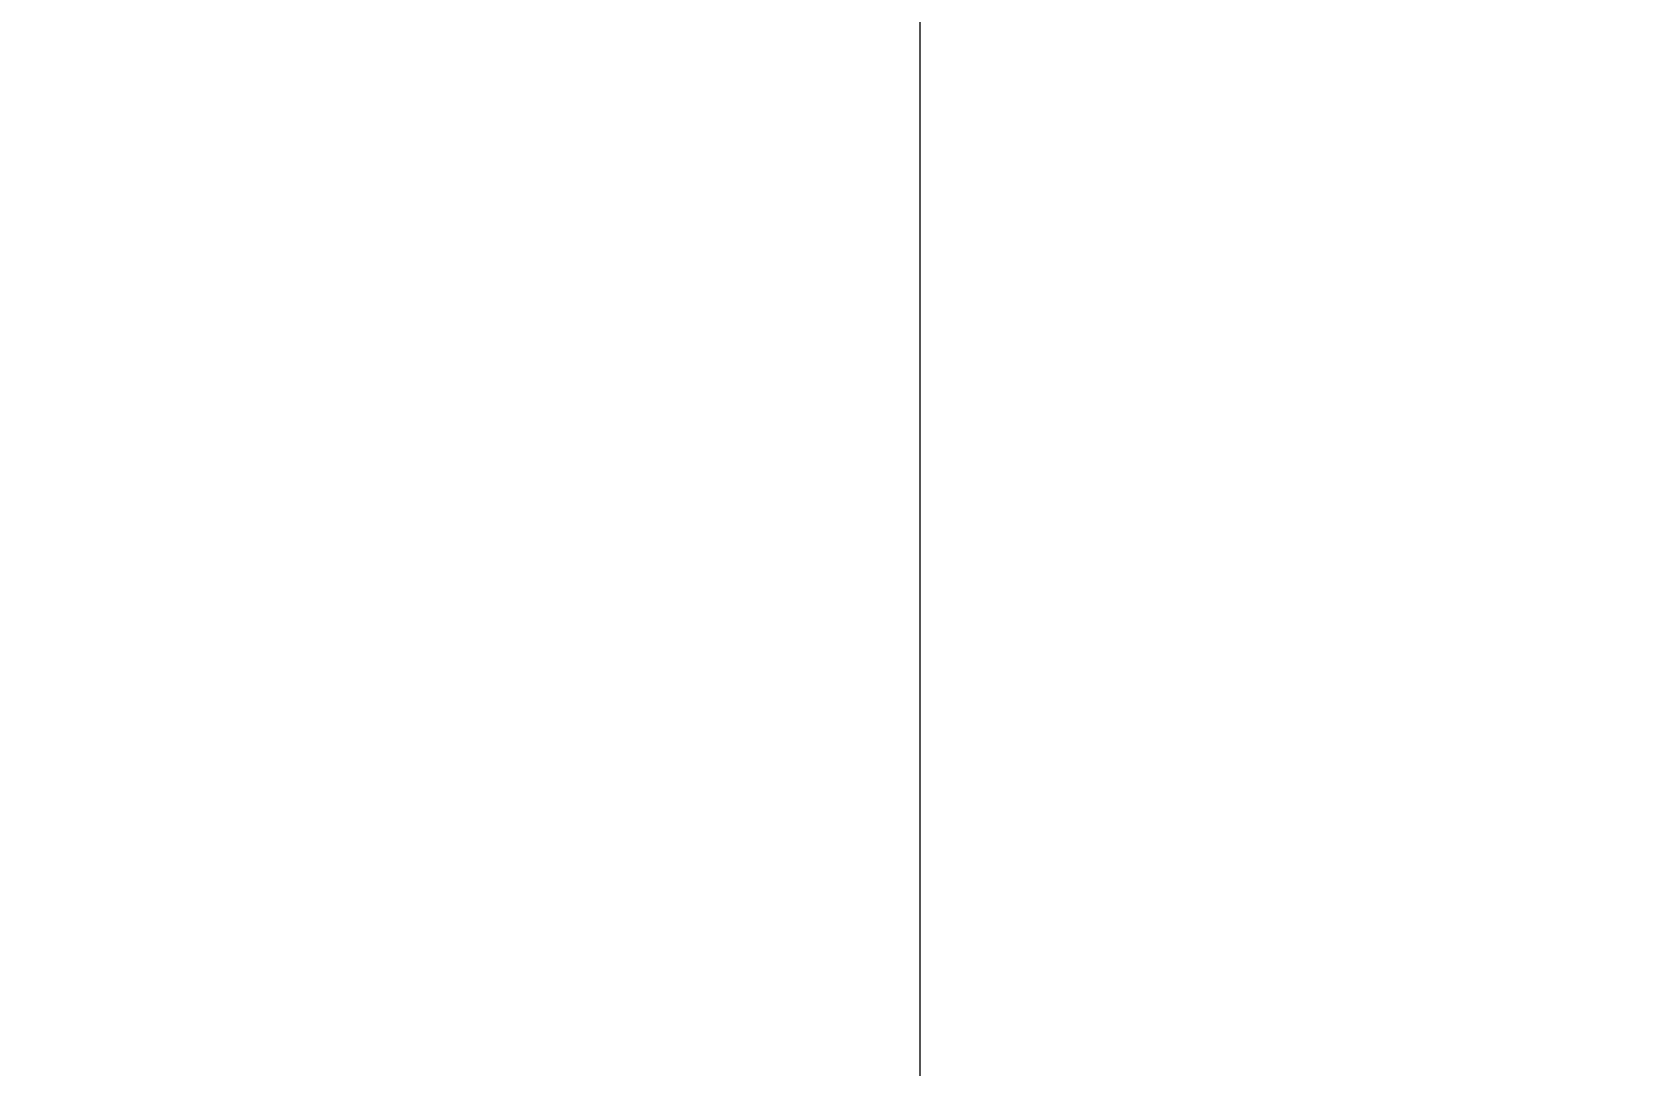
# Model space of a CAD drawing. Extents: x -560814 to 57327, y -29287 to 19916.
# Drawn here: x 11946.9236 to 11947.2327, y -746.3845 to -746.1851 of the extents above; entities that cross this region are included whole.
import ezdxf

# ---------------------------------------------------------------- set-up
doc = ezdxf.new("R2010")
doc.units = 0
doc.header["$LTSCALE"] = 0.25
doc.linetypes.add('DASHDOT', pattern=[25.4, 12.7, -6.35, 0, -6.35])
for name, color, linetype, lineweight in [('01-First Floor$0$LOADING', 253, 'Continuous', 5), ('E-LITE-CLNG-CNDT', 6, 'DASHDOT', 35), ('T-DATA-DIM', 251, 'DASHDOT', 25)]:
    doc.layers.add(name, color=color, linetype=linetype, lineweight=lineweight)
doc.layers.add('01-First Floor$0$TME-NON MEDICAL FURNITURE', color=242, linetype='Continuous')
doc.styles.add('DC_SIMPLEX', font='SIMPLEX.shx', dxfattribs={"width": 0.7})
doc.dimstyles.new('DevCad-MM', dxfattribs={"dimscale": 0.01, "dimtxt": 2, "dimasz": 2, "dimexe": 1, "dimexo": 1, "dimgap": 0.6, "dimtad": 1, "dimdec": 0, "dimrnd": 10, "dimzin": 1, "dimdsep": 46, "dimtxsty": 'DC_SIMPLEX', "dimblk1": 'OBLIQUE', "dimblk2": 'OBLIQUE', "dimsah": 1, "dimcen": 3, "dimclrd": 256, "dimclre": 256, "dimclrt": 45, "dimadec": 0, "dimazin": 0, "dimtfac": 1, "dimtdec": 0, "dimtix": 1, "dimtmove": 2, "dimatfit": 2, "dimldrblk": 'OBLIQUE', "dimfxl": 1, "dimtolj": 1, "dimtzin": 0, "dimarcsym": 0})

# ---------------------------------------------------------------- blocks, each defined once
blk = doc.blocks.new('01-First Floor$0$GF21008-P')
at = {"layer": '01-First Floor$0$LOADING'}
blk.add_line((0.72165754, -0.19739654), (0.72165754, 0), dxfattribs=at)
blk = doc.blocks.new('01-First Floor')
at = {"layer": '01-First Floor$0$TME-NON MEDICAL FURNITURE', "xscale": -1000, "yscale": 1000, "zscale": 1000, "rotation": 180}
blk.add_blockref('01-First Floor$0$GF21008-P', (11225.43723, -746.53318, -0.10446), dxfattribs=at)
blk = doc.blocks.new('_OBLIQUE')
at = {"color": 0, "linetype": 'ByBlock'}
blk.add_line((-0.5, -0.5), (0.5, 0.5), dxfattribs=at)
blk = doc.blocks.new('*D134')
at = {"layer": 'Defpoints', "color": 0, "linetype": 'Continuous', "transparency": 16777216}
for p in [(10706.92886, -205.01279), (10706.92886, -910, 0.10446), (13206, -910)]:
    blk.add_point(p, dxfattribs=at)
at = {"layer": 'T-DATA-DIM', "linetype": 'Continuous', "lineweight": -2, "transparency": 16777216}
for p, q in [((10706.92886, -810), (10706.92886, -105.01279)), ((13206, -810), (13206, -105.01279)), ((13206, -205.01279), (10706.92886, -205.01279))]:
    blk.add_line(p, q, dxfattribs=at)
at = {"layer": 'T-DATA-DIM', "linetype": 'Continuous', "lineweight": -2, "transparency": 16777216, "xscale": 200, "yscale": 200, "zscale": 200, "rotation": 180}
blk.add_blockref('_OBLIQUE', (10706.92886, -205.01279), dxfattribs=at)
at = {"layer": 'T-DATA-DIM', "linetype": 'Continuous', "lineweight": -2, "transparency": 16777216, "xscale": 200, "yscale": 200, "zscale": 200}
blk.add_blockref('_OBLIQUE', (13206, -205.01279), dxfattribs=at)
at = {"layer": 'T-DATA-DIM', "color": 45, "linetype": 'Continuous', "transparency": 16777216, "insert": (11956.46443, -45.01279), "char_height": 200, "attachment_point": 5, "style": 'DC_SIMPLEX'}
blk.add_mtext('\\A1;2500', dxfattribs=at)

msp = doc.modelspace()

# ---------------------------------------------------------------- block references
at = {"layer": 'E-LITE-CLNG-CNDT'}
msp.add_blockref('01-First Floor', (0, 0), dxfattribs=at)

# ---------------------------------------------------------------- dimensions: what is measured, and where the dimension line sits
at = {"layer": 'T-DATA-DIM', "linetype": 'Continuous'}
dim = msp.add_linear_dim(base=(10706.92886, -205.01279), p1=(13206, -910), p2=(10706.92886, -910, 0.10446), dimstyle='DevCad-MM', dxfattribs=at)
dim.commit()
dim.dimension.update_dxf_attribs({"geometry": '*D134', "text_midpoint": (11956.46443, -45.01279)})

doc.saveas('drawing.dxf')
